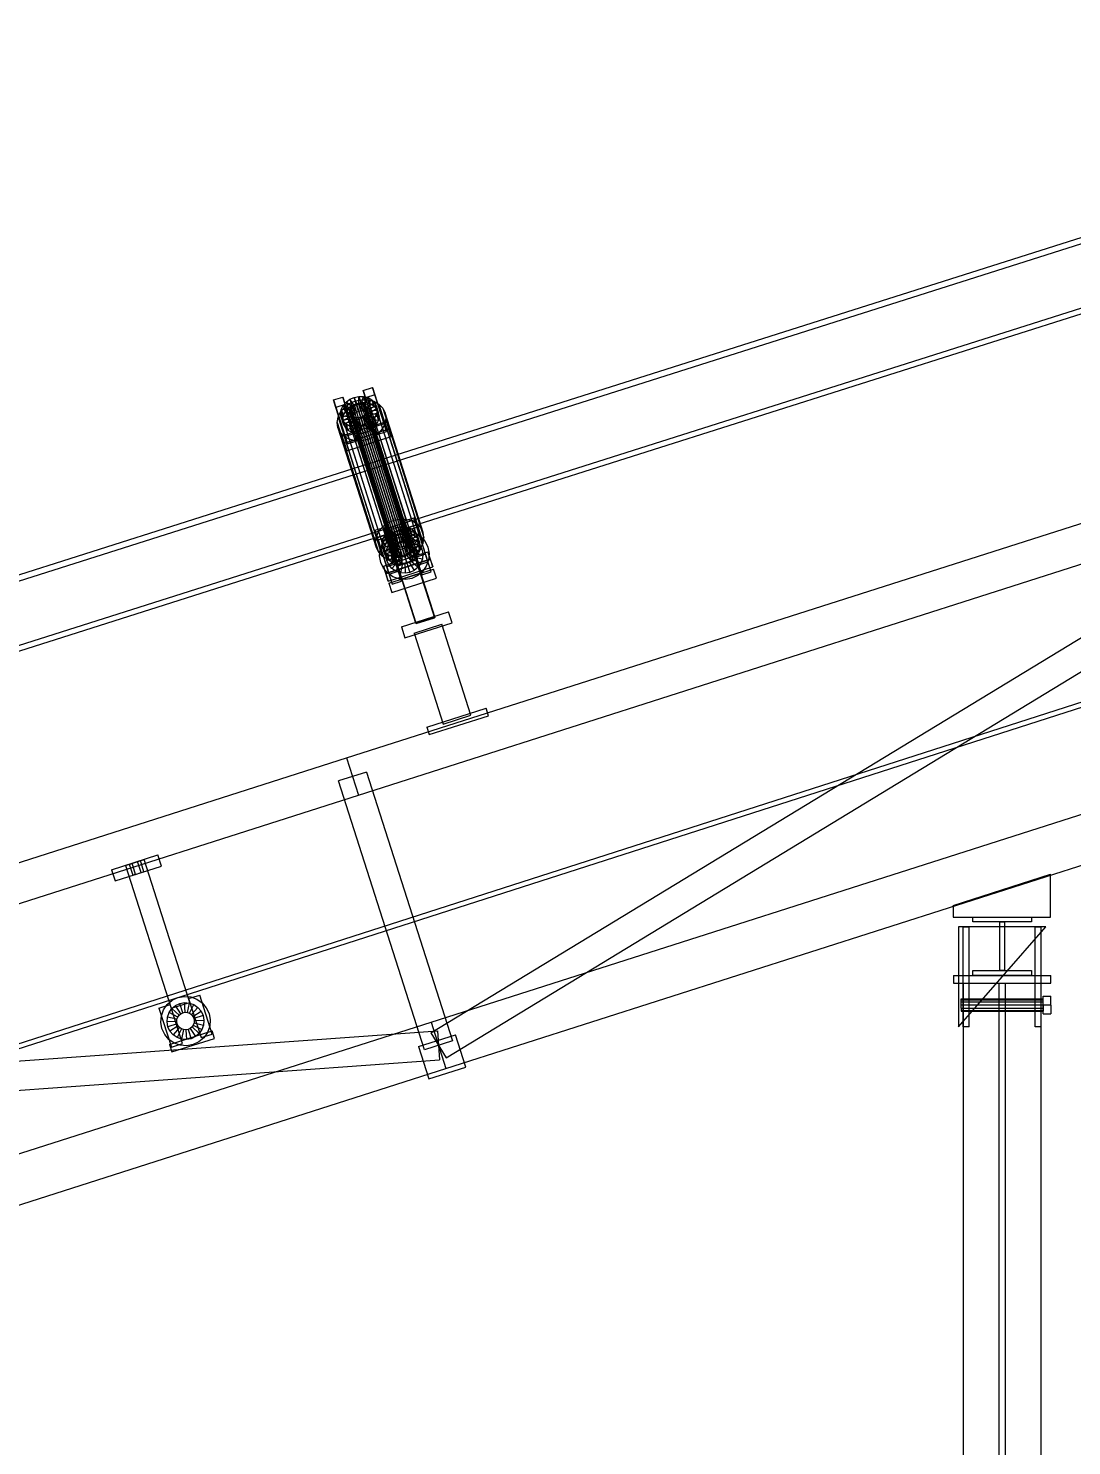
# Model space of a CAD drawing. Header units: millimetres. Extents: x -1970 to 34302, y -65268 to 6837.
# Drawn here: x 4290 to 5362, y 731 to 2188 of the extents above; entities that cross this region are included whole.
import ezdxf

# ---------------------------------------------------------------- set-up
doc = ezdxf.new("R2010")
doc.units = ezdxf.units.MM
doc.layers.add('COTAS_P', color=1, linetype='Continuous', lineweight=0)
doc.layers.add('lateral_C01', color=7, linetype='Continuous', lineweight=0)
doc.dimstyles.new('R19_100', dxfattribs={"dimtxt": 250, "dimasz": 150, "dimexe": 150, "dimexo": 80, "dimgap": 100, "dimtad": 1, "dimtih": 1, "dimtoh": 1, "dimdsep": 46, "dimcen": 0.09, "dimadec": 0, "dimazin": 0, "dimtfac": 1, "dimtdec": 4, "dimtofl": 0, "dimtmove": 0, "dimatfit": 3, "dimfxl": 1, "dimtolj": 1, "dimtzin": 0, "dimarcsym": 0})

# ---------------------------------------------------------------- blocks, each defined once
blk = doc.blocks.new('*D0')
at = {"layer": 'COTAS_P', "color": 0, "lineweight": -2, "transparency": 16777216}
for p, q in [((10965.3, 3566.3), (10670, 4490.2)), ((1814.1, 1503), (10572.8, 4301.7)), ((1920.8, 676.2), (1625.5, 1600.2))]:
    blk.add_line(p, q, dxfattribs=at)
at = {"layer": 'COTAS_P', "color": 0, "transparency": 16777216}
for points in [[(10565.2, 4325.5), (10580.4, 4277.9), (10715.7, 4347.4)], [(1806.5, 1526.8), (1821.7, 1479.1), (1671.2, 1457.3)]]:
    blk.add_solid(points, dxfattribs=at)
at = {"layer": 'Defpoints', "color": 0, "transparency": 16777216}
for p in [(10715.7, 4347.4), (10989.6, 3490.1), (1945.1, 600)]:
    blk.add_point(p, dxfattribs=at)

msp = doc.modelspace()

# ---------------------------------------------------------------- linework, layer by layer
at = {"layer": 'lateral_C01'}
for p, q in [((2005.168, 413.212), (11044.69, 3318.69)), ((2006.698, 408.451), (11046.22, 3313.93)), ((5579.735, 2038.939), (4645.725, 1742.242)), ((4647.542, 1736.524), (5581.551, 2033.22)), ((4666.563, 1676.643), (5600.573, 1973.34)), ((5602.389, 1967.621), (4668.38, 1670.925)), ((4603.429, 1805.869), (4612.955, 1808.913)), ((4612.955, 1808.913), (4615.386, 1801.26)), ((4624.954, 1771.469), (4612.955, 1808.913)), ((4616.193, 1803.717), (4620.084, 1806.592)), ((4620.084, 1806.592), (4624.606, 1808.594)), ((4624.964, 1799.845), (4620.084, 1806.592)), ((4620.084, 1806.592), (4622.168, 1800.032)), ((4624.606, 1808.594), (4629.452, 1809.586)), ((4627.106, 1800.793), (4624.606, 1808.594)), ((4624.606, 1808.594), (4626.69, 1802.034)), ((4629.402, 1801.263), (4629.452, 1809.586)), ((4629.452, 1809.586), (4634.292, 1809.5)), ((4629.452, 1809.586), (4631.536, 1803.026)), ((4631.694, 1801.223), (4634.292, 1809.5)), ((4633.827, 1800.674), (4638.795, 1808.342)), ((4633.911, 1815.609), (4643.436, 1818.653)), ((4636.342, 1807.956), (4633.911, 1815.609)), ((4633.911, 1815.609), (4645.91, 1778.166)), ((4634.292, 1809.5), (4638.795, 1808.342)), ((4634.292, 1809.5), (4636.376, 1802.94)), ((4645.867, 1811), (4636.342, 1807.956)), ((4648.341, 1770.512), (4636.342, 1807.956)), ((4638.795, 1808.342), (4642.655, 1806.192)), ((4638.795, 1808.342), (4640.879, 1801.783)), ((4643.436, 1818.653), (4645.867, 1811)), ((4655.435, 1781.209), (4643.436, 1818.653)), ((4645.867, 1811), (4657.867, 1773.556)), ((4605.86, 1798.216), (4603.429, 1805.869)), ((4603.429, 1805.869), (4615.428, 1768.426)), ((4615.386, 1801.26), (4605.86, 1798.216)), ((4617.859, 1760.772), (4605.86, 1798.216)), ((4608.006, 1788.238), (4610.536, 1793.57)), ((4610.536, 1793.57), (4614.538, 1798.32)), ((4610.536, 1793.57), (4649.608, 1670.572)), ((4610.645, 1792.023), (4611.307, 1796.175)), ((4620.493, 1792.944), (4610.645, 1792.023)), ((4610.645, 1792.023), (4612.729, 1785.463)), ((4611.257, 1787.99), (4610.645, 1792.023)), ((4611.307, 1796.175), (4613.2, 1800.164)), ((4620.807, 1794.911), (4611.307, 1796.175)), ((4611.307, 1796.175), (4613.391, 1789.615)), ((4613.2, 1800.164), (4616.193, 1803.717)), ((4621.703, 1796.8), (4613.2, 1800.164)), ((4613.2, 1800.164), (4615.284, 1793.604)), ((4615.284, 1793.604), (4613.391, 1789.615)), ((4614.538, 1798.32), (4619.739, 1802.164)), ((4614.538, 1798.32), (4653.61, 1675.322)), ((4618.277, 1797.157), (4615.284, 1793.604)), ((4615.284, 1793.604), (4623.787, 1790.24)), ((4615.386, 1801.26), (4627.385, 1763.816)), ((4623.121, 1798.483), (4616.193, 1803.717)), ((4616.193, 1803.717), (4618.277, 1797.157)), ((4616.841, 1437.966), (5759.904, 1803.218)), ((4622.168, 1800.032), (4618.277, 1797.157)), ((4618.277, 1797.157), (4625.205, 1791.923)), ((4619.739, 1802.164), (4625.785, 1804.84)), ((4619.739, 1802.164), (4658.811, 1679.166)), ((4620.146, 1794.037), (4620.459, 1796.004)), ((4620.436, 1792.127), (4620.146, 1794.037)), ((4620.146, 1794.037), (4665.468, 1651.359)), ((4621.31, 1790.403), (4620.436, 1792.127)), ((4620.436, 1792.127), (4665.759, 1649.449)), ((4620.459, 1796.004), (4621.356, 1797.893)), ((4620.459, 1796.004), (4665.782, 1653.326)), ((4620.807, 1794.911), (4620.493, 1792.944)), ((4622.577, 1786.384), (4620.493, 1792.944)), ((4620.493, 1792.944), (4620.783, 1791.033)), ((4621.703, 1796.8), (4620.807, 1794.911)), ((4622.89, 1788.351), (4620.807, 1794.911)), ((4621.356, 1797.893), (4622.774, 1799.576)), ((4621.356, 1797.893), (4666.679, 1655.216)), ((4623.121, 1798.483), (4621.703, 1796.8)), ((4623.787, 1790.24), (4621.703, 1796.8)), ((4626.69, 1802.034), (4622.168, 1800.032)), ((4622.168, 1800.032), (4627.048, 1793.285)), ((4622.774, 1799.576), (4624.617, 1800.939)), ((4622.774, 1799.576), (4668.097, 1656.899)), ((4624.964, 1799.845), (4623.121, 1798.483)), ((4625.205, 1791.923), (4623.121, 1798.483)), ((4623.787, 1790.24), (4625.205, 1791.923)), ((4624.617, 1800.939), (4626.759, 1801.887)), ((4624.617, 1800.939), (4669.939, 1658.261)), ((4627.106, 1800.793), (4624.964, 1799.845)), ((4627.048, 1793.285), (4624.964, 1799.845)), ((4625.205, 1791.923), (4627.048, 1793.285)), ((4625.785, 1804.84), (4632.263, 1806.166)), ((4625.785, 1804.84), (4664.856, 1681.842)), ((4631.536, 1803.026), (4626.69, 1802.034)), ((4626.69, 1802.034), (4629.19, 1794.234)), ((4626.759, 1801.887), (4629.054, 1802.357)), ((4626.759, 1801.887), (4672.082, 1659.209)), ((4627.048, 1793.285), (4629.19, 1794.234)), ((4629.402, 1801.263), (4627.106, 1800.793)), ((4629.19, 1794.234), (4627.106, 1800.793)), ((4629.054, 1802.357), (4631.347, 1802.316)), ((4629.054, 1802.357), (4674.377, 1659.679)), ((4629.19, 1794.234), (4631.485, 1794.703)), ((4631.694, 1801.223), (4629.402, 1801.263)), ((4631.485, 1794.703), (4629.402, 1801.263)), ((4631.347, 1802.316), (4633.48, 1801.767)), ((4631.347, 1802.316), (4676.67, 1659.638)), ((4631.536, 1803.026), (4631.485, 1794.703)), ((4631.485, 1794.703), (4633.778, 1794.663)), ((4636.376, 1802.94), (4631.536, 1803.026)), ((4633.827, 1800.674), (4631.694, 1801.223)), ((4633.778, 1794.663), (4631.694, 1801.223)), ((4632.263, 1806.166), (4638.733, 1806.051)), ((4632.263, 1806.166), (4671.335, 1683.168)), ((4633.48, 1801.767), (4635.308, 1800.749)), ((4633.48, 1801.767), (4678.803, 1659.09)), ((4636.376, 1802.94), (4633.778, 1794.663)), ((4633.778, 1794.663), (4635.911, 1794.114)), ((4635.655, 1799.655), (4633.827, 1800.674)), ((4635.911, 1794.114), (4633.827, 1800.674)), ((4636.662, 1791.839), (4635.244, 1790.156)), ((4635.308, 1800.749), (4636.707, 1799.329)), ((4635.308, 1800.749), (4680.631, 1658.071)), ((4635.655, 1799.655), (4642.655, 1806.192)), ((4637.055, 1798.236), (4635.655, 1799.655)), ((4637.739, 1793.096), (4635.655, 1799.655)), ((4640.879, 1801.783), (4635.911, 1794.114)), ((4635.911, 1794.114), (4637.739, 1793.096)), ((4640.879, 1801.783), (4636.376, 1802.94)), ((4637.558, 1793.728), (4636.662, 1791.839)), ((4636.662, 1791.839), (4681.984, 1649.161)), ((4636.707, 1799.329), (4637.582, 1797.605)), ((4636.707, 1799.329), (4682.03, 1656.651)), ((4637.009, 1790.745), (4637.905, 1792.635)), ((4637.055, 1798.236), (4645.608, 1803.195)), ((4637.929, 1796.512), (4637.055, 1798.236)), ((4639.138, 1791.676), (4637.055, 1798.236)), ((4637.872, 1795.695), (4637.558, 1793.728)), ((4637.558, 1793.728), (4682.881, 1651.05)), ((4637.582, 1797.605), (4637.872, 1795.695)), ((4682.904, 1654.928), (4637.582, 1797.605)), ((4644.739, 1799.632), (4637.739, 1793.096)), ((4637.739, 1793.096), (4639.138, 1791.676)), ((4637.872, 1795.695), (4683.195, 1653.017)), ((4637.905, 1792.635), (4638.219, 1794.602)), ((4637.905, 1792.635), (4647.405, 1791.37)), ((4639.989, 1786.075), (4637.905, 1792.635)), ((4647.454, 1799.556), (4637.929, 1796.512)), ((4637.929, 1796.512), (4640.013, 1789.952)), ((4638.219, 1794.602), (4637.929, 1796.512)), ((4638.219, 1794.602), (4648.067, 1795.523)), ((4640.303, 1788.042), (4638.219, 1794.602)), ((4638.733, 1806.051), (4644.753, 1804.504)), ((4638.733, 1806.051), (4677.804, 1683.053)), ((4647.692, 1796.635), (4639.138, 1791.676)), ((4640.013, 1789.952), (4649.538, 1792.996)), ((4644.739, 1799.632), (4640.879, 1801.783)), ((4642.655, 1806.192), (4645.608, 1803.195)), ((4642.655, 1806.192), (4644.739, 1799.632)), ((4647.692, 1796.635), (4644.739, 1799.632)), ((4644.753, 1804.504), (4649.913, 1801.629)), ((4644.753, 1804.504), (4683.824, 1681.505)), ((4645.608, 1803.195), (4647.454, 1799.556)), ((4645.608, 1803.195), (4647.692, 1796.635)), ((4648.067, 1795.523), (4647.405, 1791.37)), ((4649.538, 1792.996), (4647.454, 1799.556)), ((4647.454, 1799.556), (4648.067, 1795.523)), ((4649.538, 1792.996), (4647.692, 1796.635)), ((4648.067, 1795.523), (4650.151, 1788.963)), ((4650.151, 1788.963), (4649.538, 1792.996)), ((4649.913, 1801.629), (4653.861, 1797.622)), ((4649.913, 1801.629), (4688.984, 1678.63)), ((4653.861, 1797.622), (4656.329, 1792.757)), ((4653.861, 1797.622), (4692.933, 1674.624)), ((4656.329, 1792.757), (4657.148, 1787.366)), ((4695.401, 1669.759), (4656.329, 1792.757)), ((4703.404, 1155.491), (5758.197, 1796.983)), ((4607.121, 1782.687), (4608.006, 1788.238)), ((4607.94, 1777.295), (4607.121, 1782.687)), ((4607.121, 1782.687), (4646.192, 1659.689)), ((4610.407, 1772.43), (4607.94, 1777.295)), ((4607.94, 1777.295), (4647.011, 1654.297)), ((4608.006, 1788.238), (4647.078, 1665.24)), ((4620.783, 1791.033), (4611.257, 1787.99)), ((4611.257, 1787.99), (4613.341, 1781.43)), ((4613.103, 1784.351), (4611.257, 1787.99)), ((4612.071, 1769.073), (4657.793, 1783.683)), ((4613.391, 1789.615), (4612.729, 1785.463)), ((4612.729, 1785.463), (4622.577, 1786.384)), ((4612.729, 1785.463), (4613.341, 1781.43)), ((4621.657, 1789.31), (4613.103, 1784.351)), ((4613.103, 1784.351), (4615.187, 1777.791)), ((4616.057, 1781.354), (4613.103, 1784.351)), ((4613.341, 1781.43), (4622.867, 1784.473)), ((4613.341, 1781.43), (4615.187, 1777.791)), ((4613.391, 1789.615), (4622.89, 1788.351)), ((4615.187, 1777.791), (4623.741, 1782.75)), ((4615.187, 1777.791), (4618.141, 1774.794)), ((4623.056, 1787.89), (4616.057, 1781.354)), ((4616.057, 1781.354), (4618.141, 1774.794)), ((4619.917, 1779.203), (4616.057, 1781.354)), ((4618.141, 1774.794), (4625.14, 1781.33)), ((4624.885, 1786.871), (4619.917, 1779.203)), ((4619.917, 1779.203), (4622.001, 1772.643)), ((4624.42, 1778.045), (4619.917, 1779.203)), ((4622.867, 1784.473), (4620.783, 1791.033)), ((4620.783, 1791.033), (4621.657, 1789.31)), ((4622.709, 1788.983), (4621.31, 1790.403)), ((4621.31, 1790.403), (4666.633, 1647.725)), ((4623.741, 1782.75), (4621.657, 1789.31)), ((4621.657, 1789.31), (4623.056, 1787.89)), ((4622.001, 1772.643), (4626.969, 1780.311)), ((4622.577, 1786.384), (4622.89, 1788.351)), ((4622.867, 1784.473), (4622.577, 1786.384)), ((4624.538, 1787.965), (4622.709, 1788.983)), ((4622.709, 1788.983), (4668.032, 1646.306)), ((4623.741, 1782.75), (4622.867, 1784.473)), ((4622.89, 1788.351), (4623.787, 1790.24)), ((4625.14, 1781.33), (4623.056, 1787.89)), ((4623.056, 1787.89), (4624.885, 1786.871)), ((4625.14, 1781.33), (4623.741, 1782.75)), ((4627.018, 1786.323), (4624.42, 1778.045)), ((4624.42, 1778.045), (4626.504, 1771.486)), ((4629.26, 1777.96), (4624.42, 1778.045)), ((4626.671, 1787.416), (4624.538, 1787.965)), ((4624.538, 1787.965), (4669.86, 1645.287)), ((4626.969, 1780.311), (4624.885, 1786.871)), ((4624.885, 1786.871), (4627.018, 1786.323)), ((4626.969, 1780.311), (4625.14, 1781.33)), ((4626.504, 1771.486), (4629.102, 1779.763)), ((4628.963, 1787.376), (4626.671, 1787.416)), ((4626.671, 1787.416), (4671.993, 1644.738)), ((4629.102, 1779.763), (4626.969, 1780.311)), ((4629.102, 1779.763), (4627.018, 1786.323)), ((4627.018, 1786.323), (4629.31, 1786.282)), ((4631.259, 1787.845), (4628.963, 1787.376)), ((4628.963, 1787.376), (4674.286, 1644.698)), ((4631.394, 1779.722), (4629.102, 1779.763)), ((4629.31, 1786.282), (4629.26, 1777.96)), ((4634.106, 1778.951), (4629.26, 1777.96)), ((4629.26, 1777.96), (4631.343, 1771.4)), ((4629.31, 1786.282), (4631.606, 1786.752)), ((4631.394, 1779.722), (4629.31, 1786.282)), ((4633.401, 1788.794), (4631.259, 1787.845)), ((4631.259, 1787.845), (4676.581, 1645.168)), ((4631.343, 1771.4), (4631.394, 1779.722)), ((4633.69, 1780.192), (4631.394, 1779.722)), ((4631.606, 1786.752), (4633.748, 1787.7)), ((4631.606, 1786.752), (4634.106, 1778.951)), ((4633.69, 1780.192), (4631.606, 1786.752)), ((4635.244, 1790.156), (4633.401, 1788.794)), ((4633.401, 1788.794), (4678.724, 1646.116)), ((4635.832, 1781.14), (4633.69, 1780.192)), ((4636.189, 1772.391), (4633.69, 1780.192)), ((4633.748, 1787.7), (4635.591, 1789.062)), ((4633.748, 1787.7), (4638.628, 1780.953)), ((4635.832, 1781.14), (4633.748, 1787.7)), ((4638.628, 1780.953), (4634.106, 1778.951)), ((4634.106, 1778.951), (4636.189, 1772.391)), ((4635.244, 1790.156), (4680.566, 1647.478)), ((4635.591, 1789.062), (4637.009, 1790.745)), ((4635.591, 1789.062), (4642.519, 1783.829)), ((4637.675, 1782.502), (4635.591, 1789.062)), ((4637.675, 1782.502), (4635.832, 1781.14)), ((4640.712, 1774.393), (4635.832, 1781.14)), ((4637.009, 1790.745), (4645.512, 1787.382)), ((4639.093, 1784.186), (4637.009, 1790.745)), ((4639.093, 1784.186), (4637.675, 1782.502)), ((4644.602, 1777.269), (4637.675, 1782.502)), ((4642.519, 1783.829), (4638.628, 1780.953)), ((4638.628, 1780.953), (4640.712, 1774.393)), ((4639.989, 1786.075), (4639.093, 1784.186)), ((4647.596, 1780.822), (4639.093, 1784.186)), ((4639.138, 1791.676), (4640.013, 1789.952)), ((4640.303, 1788.042), (4639.989, 1786.075)), ((4649.488, 1784.81), (4639.989, 1786.075)), ((4640.013, 1789.952), (4640.303, 1788.042)), ((4650.151, 1788.963), (4640.303, 1788.042)), ((4640.712, 1774.393), (4644.602, 1777.269)), ((4645.512, 1787.382), (4642.519, 1783.829)), ((4642.519, 1783.829), (4644.602, 1777.269)), ((4644.602, 1777.269), (4647.596, 1780.822)), ((4647.405, 1791.37), (4645.512, 1787.382)), ((4645.512, 1787.382), (4647.596, 1780.822)), ((4655.435, 1781.209), (4645.91, 1778.166)), ((4645.91, 1778.166), (4648.341, 1770.512)), ((4647.405, 1791.37), (4649.488, 1784.81)), ((4647.596, 1780.822), (4649.488, 1784.81)), ((4649.488, 1784.81), (4650.151, 1788.963)), ((4656.262, 1781.815), (4653.733, 1776.482)), ((4657.867, 1773.556), (4655.435, 1781.209)), ((4657.148, 1787.366), (4656.262, 1781.815)), ((4656.262, 1781.815), (4695.334, 1658.816)), ((4657.148, 1787.366), (4696.22, 1664.368)), ((4657.793, 1783.683), (4660.224, 1776.029)), ((4660.293, 1775.882), (4657.793, 1783.683)), ((4614.356, 1768.424), (4610.407, 1772.43)), ((4610.407, 1772.43), (4649.479, 1649.432)), ((4614.502, 1761.419), (4612.071, 1769.073)), ((4612.071, 1769.073), (4614.571, 1761.272)), ((4619.516, 1765.549), (4614.356, 1768.424)), ((4614.356, 1768.424), (4653.427, 1645.426)), ((4660.224, 1776.029), (4614.502, 1761.419)), ((4660.293, 1775.882), (4614.571, 1761.272)), ((4624.954, 1771.469), (4615.428, 1768.426)), ((4615.428, 1768.426), (4617.859, 1760.772)), ((4617.002, 1753.619), (4662.724, 1768.229)), ((4617.859, 1760.772), (4627.385, 1763.816)), ((4618.141, 1774.794), (4622.001, 1772.643)), ((4625.536, 1764.001), (4619.516, 1765.549)), ((4619.516, 1765.549), (4658.587, 1642.551)), ((4622.001, 1772.643), (4626.504, 1771.486)), ((4627.385, 1763.816), (4624.954, 1771.469)), ((4632.006, 1763.886), (4625.536, 1764.001)), ((4625.536, 1764.001), (4664.607, 1641.003)), ((4626.504, 1771.486), (4631.343, 1771.4)), ((4626.583, 1769.628), (4645.634, 1775.716)), ((4626.661, 1769.386), (4626.583, 1769.628)), ((4688.258, 1576.628), (4626.583, 1769.628)), ((4645.712, 1775.474), (4626.661, 1769.386)), ((4688.335, 1576.386), (4626.661, 1769.386)), ((4629.017, 1399.864), (5772.079, 1765.116)), ((4631.343, 1771.4), (4636.189, 1772.391)), ((4638.484, 1765.212), (4632.006, 1763.886)), ((4632.006, 1763.886), (4671.077, 1640.888)), ((4636.189, 1772.391), (4640.712, 1774.393)), ((4644.53, 1767.888), (4638.484, 1765.212)), ((4638.484, 1765.212), (4677.555, 1642.214)), ((4649.731, 1771.732), (4644.53, 1767.888)), ((4644.53, 1767.888), (4683.601, 1644.89)), ((4645.634, 1775.716), (4645.712, 1775.474)), ((4707.309, 1582.716), (4645.634, 1775.716)), ((4645.712, 1775.474), (4707.386, 1582.474)), ((4648.341, 1770.512), (4657.867, 1773.556)), ((4653.733, 1776.482), (4649.731, 1771.732)), ((4649.731, 1771.732), (4688.802, 1648.734)), ((4653.733, 1776.482), (4692.804, 1653.484)), ((4660.224, 1776.029), (4662.724, 1768.229)), ((4662.724, 1768.229), (4660.293, 1775.882)), ((4718.992, 1129.859), (5773.785, 1771.351)), ((4617.002, 1753.619), (4614.502, 1761.419)), ((4614.571, 1761.272), (4617.002, 1753.619)), ((4645.725, 1742.242), (3711.715, 1445.546)), ((3713.532, 1439.828), (4647.542, 1736.524)), ((4666.563, 1676.643), (4645.725, 1742.242)), ((4645.725, 1742.242), (4647.542, 1736.524)), ((4647.542, 1736.524), (4668.38, 1670.925)), ((3732.553, 1379.947), (4666.563, 1676.643)), ((4653.61, 1675.322), (4649.608, 1670.572)), ((4658.811, 1679.166), (4653.61, 1675.322)), ((4664.856, 1681.842), (4658.811, 1679.166)), ((4671.335, 1683.168), (4664.856, 1681.842)), ((4667.151, 1674.663), (4671.997, 1675.655)), ((4677.804, 1683.053), (4671.335, 1683.168)), ((4671.946, 1667.332), (4671.997, 1675.655)), ((4671.997, 1675.655), (4676.836, 1675.569)), ((4671.997, 1675.655), (4674.081, 1669.095)), ((4674.238, 1667.291), (4676.836, 1675.569)), ((4676.455, 1681.678), (4685.981, 1684.722)), ((4678.886, 1674.025), (4676.455, 1681.678)), ((4676.455, 1681.678), (4688.454, 1644.234)), ((4676.836, 1675.569), (4681.339, 1674.411)), ((4676.836, 1675.569), (4678.92, 1669.009)), ((4683.824, 1681.505), (4677.804, 1683.053)), ((4688.412, 1677.069), (4678.886, 1674.025)), ((4688.984, 1678.63), (4683.824, 1681.505)), ((4685.981, 1684.722), (4688.412, 1677.069)), ((4697.98, 1647.278), (4685.981, 1684.722)), ((4688.412, 1677.069), (4700.411, 1639.625)), ((4692.933, 1674.624), (4688.984, 1678.63)), ((4668.38, 1670.925), (3734.37, 1374.229)), ((4645.974, 1671.938), (4655.499, 1674.982)), ((4648.405, 1664.285), (4645.974, 1671.938)), ((4645.974, 1671.938), (4657.973, 1634.494)), ((4647.078, 1665.24), (4646.192, 1659.689)), ((4649.608, 1670.572), (4647.078, 1665.24)), ((4657.93, 1667.329), (4648.405, 1664.285)), ((4660.404, 1626.841), (4648.405, 1664.285)), ((4649.107, 1662.247), (4658.632, 1665.291)), ((4649.107, 1662.247), (4663.717, 1616.524)), ((4653.189, 1658.091), (4653.852, 1662.244)), ((4653.536, 1658.372), (4657.318, 1663.818)), ((4653.852, 1662.244), (4655.744, 1666.233)), ((4663.351, 1660.979), (4653.852, 1662.244)), ((4653.852, 1662.244), (4655.936, 1655.684)), ((4655.499, 1674.982), (4657.93, 1667.329)), ((4667.498, 1637.538), (4655.499, 1674.982)), ((4655.744, 1666.233), (4658.738, 1669.786)), ((4664.248, 1662.869), (4655.744, 1666.233)), ((4655.744, 1666.233), (4657.828, 1659.673)), ((4657.318, 1663.818), (4662.381, 1668.1)), ((4660.822, 1663.226), (4657.828, 1659.673)), ((4657.93, 1667.329), (4669.929, 1629.885)), ((4673.242, 1619.568), (4658.632, 1665.291)), ((4658.738, 1669.786), (4662.628, 1672.661)), ((4665.666, 1664.552), (4658.738, 1669.786)), ((4658.738, 1669.786), (4660.822, 1663.226)), ((4664.712, 1666.101), (4660.822, 1663.226)), ((4660.822, 1663.226), (4667.749, 1657.992)), ((4662.053, 1659.512), (4665.84, 1662.715)), ((4662.381, 1668.1), (4668.38, 1670.925)), ((4662.628, 1672.661), (4667.151, 1674.663)), ((4667.508, 1665.914), (4662.628, 1672.661)), ((4662.628, 1672.661), (4664.712, 1666.101)), ((4663.351, 1660.979), (4663.037, 1659.013)), ((4664.248, 1662.869), (4663.351, 1660.979)), ((4665.435, 1654.42), (4663.351, 1660.979)), ((4665.666, 1664.552), (4664.248, 1662.869)), ((4666.331, 1656.309), (4664.248, 1662.869)), ((4669.235, 1668.103), (4664.712, 1666.101)), ((4664.712, 1666.101), (4669.592, 1659.354)), ((4667.508, 1665.914), (4665.666, 1664.552)), ((4667.749, 1657.992), (4665.666, 1664.552)), ((4665.84, 1662.715), (4670.328, 1664.829)), ((4671.246, 1654.302), (4665.84, 1662.715)), ((4669.651, 1666.862), (4667.151, 1674.663)), ((4667.151, 1674.663), (4669.235, 1668.103)), ((4669.651, 1666.862), (4667.508, 1665.914)), ((4669.592, 1659.354), (4667.508, 1665.914)), ((4668.38, 1670.925), (4674.905, 1672.101)), ((4674.081, 1669.095), (4669.235, 1668.103)), ((4669.235, 1668.103), (4671.734, 1660.302)), ((4671.946, 1667.332), (4669.651, 1666.862)), ((4671.734, 1660.302), (4669.651, 1666.862)), ((4670.328, 1664.829), (4675.209, 1665.709)), ((4673.371, 1655.303), (4670.328, 1664.829)), ((4671.734, 1660.302), (4674.03, 1660.772)), ((4674.238, 1667.291), (4671.946, 1667.332)), ((4674.03, 1660.772), (4671.946, 1667.332)), ((4674.081, 1669.095), (4674.03, 1660.772)), ((4674.03, 1660.772), (4676.322, 1660.731)), ((4678.92, 1669.009), (4674.081, 1669.095)), ((4676.372, 1666.743), (4674.238, 1667.291)), ((4676.322, 1660.731), (4674.238, 1667.291)), ((4674.905, 1672.101), (4681.513, 1671.549)), ((4675.684, 1655.72), (4675.209, 1665.709)), ((4675.209, 1665.709), (4680.152, 1665.295)), ((4678.92, 1669.009), (4676.322, 1660.731)), ((4676.322, 1660.731), (4678.455, 1660.183)), ((4676.372, 1666.743), (4681.339, 1674.411)), ((4678.2, 1665.724), (4676.372, 1666.743)), ((4678.455, 1660.183), (4676.372, 1666.743)), ((4678.025, 1655.524), (4680.152, 1665.295)), ((4678.2, 1665.724), (4685.199, 1672.261)), ((4679.599, 1664.305), (4678.2, 1665.724)), ((4680.284, 1659.164), (4678.2, 1665.724)), ((4683.423, 1667.851), (4678.455, 1660.183)), ((4690.886, 1636.581), (4678.886, 1674.025)), ((4683.423, 1667.851), (4678.92, 1669.009)), ((4679.588, 1671.987), (4689.114, 1675.031)), ((4679.588, 1671.987), (4694.198, 1626.264)), ((4679.599, 1664.305), (4688.153, 1669.264)), ((4680.473, 1662.581), (4679.599, 1664.305)), ((4681.683, 1657.745), (4679.599, 1664.305)), ((4680.152, 1665.295), (4684.819, 1663.617)), ((4680.236, 1654.729), (4684.819, 1663.617)), ((4687.283, 1665.701), (4680.284, 1659.164)), ((4680.45, 1658.703), (4680.764, 1660.67)), ((4689.999, 1665.625), (4680.473, 1662.581)), ((4680.473, 1662.581), (4682.557, 1656.021)), ((4680.764, 1660.67), (4680.473, 1662.581)), ((4680.764, 1660.67), (4690.612, 1661.591)), ((4682.847, 1654.111), (4680.764, 1660.67)), ((4681.339, 1674.411), (4685.199, 1672.261)), ((4681.339, 1674.411), (4683.423, 1667.851)), ((4681.513, 1671.549), (4687.752, 1669.305)), ((4690.237, 1662.704), (4681.683, 1657.745)), ((4682.166, 1653.389), (4688.893, 1660.788)), ((4687.283, 1665.701), (4683.423, 1667.851)), ((4684.819, 1663.617), (4688.893, 1660.788)), ((4685.199, 1672.261), (4688.153, 1669.264)), ((4685.199, 1672.261), (4687.283, 1665.701)), ((4690.237, 1662.704), (4687.283, 1665.701)), ((4687.752, 1669.305), (4693.199, 1665.523)), ((4688.153, 1669.264), (4689.999, 1665.625)), ((4688.153, 1669.264), (4690.237, 1662.704)), ((4688.893, 1660.788), (4692.096, 1657)), ((4703.724, 1629.308), (4689.114, 1675.031)), ((4690.612, 1661.591), (4689.949, 1657.439)), ((4692.083, 1659.065), (4689.999, 1665.625)), ((4689.999, 1665.625), (4690.612, 1661.591)), ((4692.083, 1659.065), (4690.237, 1662.704)), ((4690.612, 1661.591), (4692.695, 1655.032)), ((4695.401, 1669.759), (4692.933, 1674.624)), ((4693.199, 1665.523), (4697.48, 1660.46)), ((4695.334, 1658.816), (4696.22, 1664.368)), ((4696.22, 1664.368), (4695.401, 1669.759)), ((4646.192, 1659.689), (4647.011, 1654.297)), ((4647.011, 1654.297), (4649.479, 1649.432)), ((4649.479, 1649.432), (4653.427, 1645.426)), ((4650.739, 1645.524), (4651.292, 1652.132)), ((4651.292, 1652.132), (4653.536, 1658.372)), ((4663.037, 1659.013), (4653.189, 1658.091)), ((4653.189, 1658.091), (4655.273, 1651.532)), ((4653.802, 1654.058), (4653.189, 1658.091)), ((4663.327, 1657.102), (4653.802, 1654.058)), ((4653.802, 1654.058), (4655.886, 1647.498)), ((4655.648, 1650.419), (4653.802, 1654.058)), ((4654.615, 1635.141), (4700.338, 1649.751)), ((4655.936, 1655.684), (4655.273, 1651.532)), ((4655.273, 1651.532), (4665.121, 1652.453)), ((4655.273, 1651.532), (4655.886, 1647.498)), ((4664.202, 1655.378), (4655.648, 1650.419)), ((4655.648, 1650.419), (4657.732, 1643.859)), ((4658.602, 1647.422), (4655.648, 1650.419)), ((4655.886, 1647.498), (4665.411, 1650.542)), ((4655.886, 1647.498), (4657.732, 1643.859)), ((4657.828, 1659.673), (4655.936, 1655.684)), ((4655.936, 1655.684), (4665.435, 1654.42)), ((4657.132, 1645.828), (4657.546, 1650.771)), ((4667.121, 1646.303), (4657.132, 1645.828)), ((4657.546, 1650.771), (4659.224, 1655.438)), ((4667.317, 1648.644), (4657.546, 1650.771)), ((4657.732, 1643.859), (4666.286, 1648.818)), ((4657.828, 1659.673), (4666.331, 1656.309)), ((4665.601, 1653.959), (4658.602, 1647.422)), ((4658.602, 1647.422), (4660.685, 1640.862)), ((4662.461, 1645.272), (4658.602, 1647.422)), ((4659.224, 1655.438), (4662.053, 1659.512)), ((4668.112, 1650.855), (4659.224, 1655.438)), ((4660.685, 1640.862), (4667.685, 1647.399)), ((4669.452, 1652.785), (4662.053, 1659.512)), ((4667.429, 1652.94), (4662.461, 1645.272)), ((4665.121, 1652.453), (4663.037, 1659.013)), ((4663.037, 1659.013), (4663.327, 1657.102)), ((4665.411, 1650.542), (4663.327, 1657.102)), ((4663.327, 1657.102), (4664.202, 1655.378)), ((4666.286, 1648.818), (4664.202, 1655.378)), ((4664.202, 1655.378), (4665.601, 1653.959)), ((4664.545, 1638.712), (4669.513, 1646.38)), ((4665.121, 1652.453), (4665.435, 1654.42)), ((4665.411, 1650.542), (4665.121, 1652.453)), ((4666.286, 1648.818), (4665.411, 1650.542)), ((4665.435, 1654.42), (4666.331, 1656.309)), ((4665.782, 1653.326), (4665.468, 1651.359)), ((4665.468, 1651.359), (4665.759, 1649.449)), ((4667.685, 1647.399), (4665.601, 1653.959)), ((4665.601, 1653.959), (4667.429, 1652.94)), ((4665.759, 1649.449), (4666.633, 1647.725)), ((4666.679, 1655.216), (4665.782, 1653.326)), ((4667.685, 1647.399), (4666.286, 1648.818)), ((4666.331, 1656.309), (4667.749, 1657.992)), ((4666.633, 1647.725), (4668.032, 1646.306)), ((4668.097, 1656.899), (4666.679, 1655.216)), ((4669.562, 1652.392), (4666.965, 1644.114)), ((4667.121, 1646.303), (4667.317, 1648.644)), ((4667.538, 1643.991), (4667.121, 1646.303)), ((4667.317, 1648.644), (4668.112, 1650.855)), ((4669.513, 1646.38), (4667.429, 1652.94)), ((4667.429, 1652.94), (4669.562, 1652.392)), ((4669.513, 1646.38), (4667.685, 1647.399)), ((4667.749, 1657.992), (4669.592, 1659.354)), ((4668.032, 1646.306), (4669.86, 1645.287)), ((4669.939, 1658.261), (4668.097, 1656.899)), ((4668.112, 1650.855), (4669.452, 1652.785)), ((4669.452, 1652.785), (4671.246, 1654.302)), ((4671.646, 1645.832), (4669.513, 1646.38)), ((4671.646, 1645.832), (4669.562, 1652.392)), ((4669.562, 1652.392), (4671.855, 1652.351)), ((4669.592, 1659.354), (4671.734, 1660.302)), ((4672.082, 1659.209), (4669.939, 1658.261)), ((4671.246, 1654.302), (4673.371, 1655.303)), ((4671.855, 1652.351), (4671.804, 1644.028)), ((4671.855, 1652.351), (4674.15, 1652.821)), ((4673.939, 1645.791), (4671.855, 1652.351)), ((4674.377, 1659.679), (4672.082, 1659.209)), ((4673.371, 1655.303), (4675.684, 1655.72)), ((4676.234, 1646.261), (4673.939, 1645.791)), ((4674.15, 1652.821), (4676.292, 1653.769)), ((4674.15, 1652.821), (4676.65, 1645.02)), ((4676.234, 1646.261), (4674.15, 1652.821)), ((4676.67, 1659.638), (4674.377, 1659.679)), ((4675.684, 1655.72), (4678.025, 1655.524)), ((4678.376, 1647.209), (4676.234, 1646.261)), ((4678.734, 1638.46), (4676.234, 1646.261)), ((4676.292, 1653.769), (4678.135, 1655.131)), ((4676.292, 1653.769), (4681.172, 1647.022)), ((4678.376, 1647.209), (4676.292, 1653.769)), ((4676.581, 1645.168), (4678.724, 1646.116)), ((4681.172, 1647.022), (4676.65, 1645.02)), ((4678.803, 1659.09), (4676.67, 1659.638)), ((4678.025, 1655.524), (4680.236, 1654.729)), ((4678.135, 1655.131), (4679.553, 1656.814)), ((4678.135, 1655.131), (4685.063, 1649.897)), ((4680.219, 1648.571), (4678.135, 1655.131)), ((4680.219, 1648.571), (4678.376, 1647.209)), ((4683.256, 1640.462), (4678.376, 1647.209)), ((4678.455, 1660.183), (4680.284, 1659.164)), ((4678.724, 1646.116), (4680.566, 1647.478)), ((4680.631, 1658.071), (4678.803, 1659.09)), ((4679.553, 1656.814), (4680.45, 1658.703)), ((4679.553, 1656.814), (4688.057, 1653.45)), ((4681.637, 1650.254), (4679.553, 1656.814)), ((4681.637, 1650.254), (4680.219, 1648.571)), ((4687.147, 1643.337), (4680.219, 1648.571)), ((4680.236, 1654.729), (4682.166, 1653.389)), ((4680.284, 1659.164), (4681.683, 1657.745)), ((4680.45, 1658.703), (4689.949, 1657.439)), ((4682.534, 1652.144), (4680.45, 1658.703)), ((4680.566, 1647.478), (4681.984, 1649.161)), ((4682.03, 1656.651), (4680.631, 1658.071)), ((4685.063, 1649.897), (4681.172, 1647.022)), ((4681.172, 1647.022), (4683.256, 1640.462)), ((4682.534, 1652.144), (4681.637, 1650.254)), ((4690.14, 1646.891), (4681.637, 1650.254)), ((4681.683, 1657.745), (4682.557, 1656.021)), ((4681.984, 1649.161), (4682.881, 1651.05)), ((4682.904, 1654.928), (4682.03, 1656.651)), ((4682.166, 1653.389), (4683.683, 1651.595)), ((4682.847, 1654.111), (4682.534, 1652.144)), ((4692.033, 1650.879), (4682.534, 1652.144)), ((4682.557, 1656.021), (4692.083, 1659.065)), ((4682.557, 1656.021), (4682.847, 1654.111)), ((4692.695, 1655.032), (4682.847, 1654.111)), ((4682.881, 1651.05), (4683.195, 1653.017)), ((4683.195, 1653.017), (4682.904, 1654.928)), ((4683.601, 1644.89), (4688.802, 1648.734)), ((4683.683, 1651.595), (4692.096, 1657)), ((4683.683, 1651.595), (4684.684, 1649.469)), ((4694.209, 1652.513), (4684.684, 1649.469)), ((4684.684, 1649.469), (4685.101, 1647.157)), ((4685.101, 1647.157), (4684.905, 1644.816)), ((4688.057, 1653.45), (4685.063, 1649.897)), ((4685.063, 1649.897), (4687.147, 1643.337)), ((4685.101, 1647.157), (4695.089, 1647.632)), ((4687.147, 1643.337), (4690.14, 1646.891)), ((4689.949, 1657.439), (4688.057, 1653.45)), ((4688.057, 1653.45), (4690.14, 1646.891)), ((4697.98, 1647.278), (4688.454, 1644.234)), ((4688.802, 1648.734), (4692.804, 1653.484)), ((4689.949, 1657.439), (4692.033, 1650.879)), ((4690.14, 1646.891), (4692.033, 1650.879)), ((4692.033, 1650.879), (4692.695, 1655.032)), ((4692.695, 1655.032), (4692.083, 1659.065)), ((4692.096, 1657), (4694.209, 1652.513)), ((4692.804, 1653.484), (4695.334, 1658.816)), ((4694.209, 1652.513), (4695.089, 1647.632)), ((4695.089, 1647.632), (4694.676, 1642.689)), ((4697.48, 1660.46), (4700.306, 1654.461)), ((4700.411, 1639.625), (4697.98, 1647.278)), ((4700.306, 1654.461), (4701.482, 1647.936)), ((4700.338, 1649.751), (4702.769, 1642.098)), ((4702.837, 1641.951), (4700.338, 1649.751)), ((4701.482, 1647.936), (4700.93, 1641.328)), ((4651.916, 1638.999), (4650.739, 1645.524)), ((4654.741, 1633), (4651.916, 1638.999)), ((4653.427, 1645.426), (4658.587, 1642.551)), ((4657.046, 1627.488), (4654.615, 1635.141)), ((4654.615, 1635.141), (4657.115, 1627.341)), ((4659.023, 1627.937), (4654.741, 1633)), ((4702.769, 1642.098), (4657.046, 1627.488)), ((4702.837, 1641.951), (4657.115, 1627.341)), ((4658.012, 1640.947), (4657.132, 1645.828)), ((4657.732, 1643.859), (4660.685, 1640.862)), ((4667.498, 1637.538), (4657.973, 1634.494)), ((4657.973, 1634.494), (4660.404, 1626.841)), ((4667.538, 1643.991), (4658.012, 1640.947)), ((4660.126, 1636.46), (4658.012, 1640.947)), ((4658.587, 1642.551), (4664.607, 1641.003)), ((4659.546, 1619.687), (4705.269, 1634.297)), ((4668.539, 1641.865), (4660.126, 1636.46)), ((4663.329, 1632.672), (4660.126, 1636.46)), ((4660.25, 1617.516), (4705.973, 1632.126)), ((4660.685, 1640.862), (4664.545, 1638.712)), ((4662.461, 1645.272), (4664.545, 1638.712)), ((4666.965, 1644.114), (4662.461, 1645.272)), ((4670.056, 1640.071), (4663.329, 1632.672)), ((4667.403, 1629.843), (4663.329, 1632.672)), ((4664.545, 1638.712), (4669.048, 1637.554)), ((4664.607, 1641.003), (4671.077, 1640.888)), ((4666.965, 1644.114), (4669.048, 1637.554)), ((4671.804, 1644.028), (4666.965, 1644.114)), ((4671.986, 1638.731), (4667.403, 1629.843)), ((4669.929, 1629.885), (4667.498, 1637.538)), ((4668.539, 1641.865), (4667.538, 1643.991)), ((4670.056, 1640.071), (4668.539, 1641.865)), ((4669.04, 1635.971), (4688.091, 1642.06)), ((4669.293, 1635.18), (4669.04, 1635.971)), ((4687.942, 1576.829), (4669.04, 1635.971)), ((4669.048, 1637.554), (4671.646, 1645.832)), ((4669.048, 1637.554), (4673.888, 1637.468)), ((4688.344, 1641.268), (4669.293, 1635.18)), ((4688.195, 1576.038), (4669.293, 1635.18)), ((4669.86, 1645.287), (4671.993, 1644.738)), ((4671.986, 1638.731), (4670.056, 1640.071)), ((4671.077, 1640.888), (4677.555, 1642.214)), ((4673.939, 1645.791), (4671.646, 1645.832)), ((4676.65, 1645.02), (4671.804, 1644.028)), ((4671.804, 1644.028), (4673.888, 1637.468)), ((4674.197, 1637.936), (4671.986, 1638.731)), ((4671.993, 1644.738), (4674.286, 1644.698)), ((4674.197, 1637.936), (4672.07, 1628.165)), ((4673.888, 1637.468), (4673.939, 1645.791)), ((4673.888, 1637.468), (4678.734, 1638.46)), ((4676.538, 1637.74), (4674.197, 1637.936)), ((4674.286, 1644.698), (4676.581, 1645.168)), ((4678.85, 1638.157), (4676.538, 1637.74)), ((4676.538, 1637.74), (4677.013, 1627.751)), ((4676.65, 1645.02), (4678.734, 1638.46)), ((4677.555, 1642.214), (4683.601, 1644.89)), ((4678.734, 1638.46), (4683.256, 1640.462)), ((4680.976, 1639.158), (4678.85, 1638.157)), ((4678.85, 1638.157), (4681.894, 1628.632)), ((4682.77, 1640.675), (4680.976, 1639.158)), ((4680.976, 1639.158), (4686.381, 1630.745)), ((4684.11, 1642.605), (4682.77, 1640.675)), ((4682.77, 1640.675), (4690.168, 1633.948)), ((4683.256, 1640.462), (4687.147, 1643.337)), ((4684.905, 1644.816), (4684.11, 1642.605)), ((4684.11, 1642.605), (4692.998, 1638.022)), ((4684.905, 1644.816), (4694.676, 1642.689)), ((4690.168, 1633.948), (4686.381, 1630.745)), ((4688.091, 1642.06), (4688.344, 1641.268)), ((4706.993, 1582.918), (4688.091, 1642.06)), ((4688.344, 1641.268), (4707.245, 1582.127)), ((4688.454, 1644.234), (4690.886, 1636.581)), ((4692.998, 1638.022), (4690.168, 1633.948)), ((4690.886, 1636.581), (4700.411, 1639.625)), ((4694.676, 1642.689), (4692.998, 1638.022)), ((4698.686, 1635.089), (4694.904, 1629.642)), ((4700.93, 1641.328), (4698.686, 1635.089)), ((4702.769, 1642.098), (4705.269, 1634.297)), ((4705.269, 1634.297), (4702.837, 1641.951)), ((4709.016, 1622.601), (4705.973, 1632.126)), ((4659.546, 1619.687), (4657.046, 1627.488)), ((4657.115, 1627.341), (4659.546, 1619.687)), ((4664.469, 1624.155), (4659.023, 1627.937)), ((4660.25, 1617.516), (4663.294, 1607.991)), ((4660.404, 1626.841), (4669.929, 1629.885)), ((4663.294, 1607.991), (4709.016, 1622.601)), ((4663.717, 1616.524), (4673.242, 1619.568)), ((4670.709, 1621.911), (4664.469, 1624.155)), ((4672.07, 1628.165), (4667.403, 1629.843)), ((4677.316, 1621.359), (4670.709, 1621.911)), ((4677.013, 1627.751), (4672.07, 1628.165)), ((4692.637, 1627.865), (4673.586, 1621.778)), ((4688.074, 1576.436), (4673.586, 1621.778)), ((4681.894, 1628.632), (4677.013, 1627.751)), ((4683.842, 1622.535), (4677.316, 1621.359)), ((4686.381, 1630.745), (4681.894, 1628.632)), ((4689.841, 1625.361), (4683.842, 1622.535)), ((4694.904, 1629.642), (4689.841, 1625.361)), ((4692.637, 1627.865), (4707.125, 1582.524)), ((4694.198, 1626.264), (4703.724, 1629.308)), ((4673.101, 1572.701), (4721.49, 1588.164)), ((4725.143, 1576.733), (4721.49, 1588.164)), ((4676.753, 1561.271), (4725.143, 1576.733)), ((4686.051, 1566.341), (4714.627, 1575.473)), ((4706.993, 1582.918), (4687.942, 1576.829)), ((4687.942, 1576.829), (4688.195, 1576.038)), ((4707.125, 1582.524), (4688.074, 1576.436)), ((4688.195, 1576.038), (4707.245, 1582.127)), ((4707.309, 1582.716), (4688.258, 1576.628)), ((4688.258, 1576.628), (4688.335, 1576.386)), ((4688.335, 1576.386), (4707.386, 1582.474)), ((4707.245, 1582.127), (4706.993, 1582.918)), ((4707.386, 1582.474), (4707.309, 1582.716)), ((4744.523, 1481.915), (4714.627, 1575.473)), ((4673.101, 1572.701), (4676.753, 1561.271)), ((4686.051, 1566.341), (4715.946, 1472.783)), ((4703.589, 1166.489), (5846.651, 1531.741)), ((4699.144, 1469.514), (4760.107, 1488.994)), ((4762.542, 1481.374), (4760.107, 1488.994)), ((4701.579, 1461.894), (4762.542, 1481.374)), ((4715.946, 1472.783), (4744.523, 1481.915)), ((4718.808, 1118.861), (5861.87, 1484.113)), ((4699.144, 1469.514), (4701.579, 1461.894)), ((3473.779, 1072.714), (4616.841, 1437.966)), ((4616.841, 1437.966), (4629.017, 1399.864)), ((4637.217, 1423.481), (4608.641, 1414.349)), ((4696.91, 1138.109), (4608.641, 1414.349)), ((4637.217, 1423.481), (4725.486, 1147.241)), ((3485.954, 1034.612), (4629.017, 1399.864)), ((4375.373, 1323.014), (4423, 1338.233)), ((4379.025, 1311.584), (4426.653, 1326.803)), ((4389.661, 1327.58), (4408.712, 1333.668)), ((4389.661, 1327.58), (4436.606, 1180.666)), ((4393.471, 1328.798), (4396.329, 1329.711)), ((4393.471, 1328.798), (4397.124, 1317.367)), ((4396.329, 1329.711), (4402.044, 1331.537)), ((4399.981, 1318.28), (4396.329, 1329.711)), ((4402.044, 1331.537), (4404.902, 1332.45)), ((4405.697, 1320.106), (4402.044, 1331.537)), ((4408.554, 1321.02), (4404.902, 1332.45)), ((4455.657, 1186.753), (4408.712, 1333.668)), ((4426.653, 1326.803), (4423, 1338.233)), ((4375.373, 1323.014), (4379.025, 1311.584)), ((4399.981, 1318.28), (4397.124, 1317.367)), ((4399.981, 1318.28), (4405.697, 1320.106)), ((4405.697, 1320.106), (4408.554, 1321.02)), ((5240.034, 1286.463), (5340.034, 1318.417)), ((5340.034, 1274.463), (5340.034, 1318.417)), ((5240.034, 1286.463), (5240.034, 1274.463)), ((5240.034, 1274.463), (5340.034, 1274.463)), ((5260.339, 1269.463), (5260.339, 1274.463)), ((5260.339, 1274.463), (5320.339, 1274.463)), ((5320.339, 1269.463), (5260.339, 1269.463)), ((5287.839, 1219.463), (5287.839, 1269.463)), ((5287.839, 1269.463), (5292.839, 1269.463)), ((5292.839, 1269.463), (5292.839, 1219.463)), ((5320.339, 1274.463), (5320.339, 1269.463)), ((5245.339, 1161.463), (5335.339, 1264.463)), ((5335.339, 1264.463), (5245.339, 1264.463)), ((5245.339, 1264.463), (5245.339, 1161.463)), ((5250.339, 1161.463), (5250.339, 1264.463)), ((5250.339, 1264.463), (5256.339, 1264.463)), ((5256.339, 1161.463), (5256.339, 1264.463)), ((5324.339, 1161.463), (5324.339, 1264.463)), ((5324.339, 1264.463), (5330.339, 1264.463)), ((5330.339, 1161.463), (5330.339, 1264.463)), ((5240.339, 1214.463), (5340.339, 1214.463)), ((5240.339, 1214.463), (5240.339, 1206.463)), ((5260.339, 1214.463), (5260.339, 1219.463)), ((5260.339, 1219.463), (5320.339, 1219.463)), ((5320.339, 1214.463), (5260.339, 1214.463)), ((5292.839, 1219.463), (5287.839, 1219.463)), ((5320.339, 1219.463), (5320.339, 1214.463)), ((5340.339, 1206.463), (5340.339, 1214.463)), ((5240.339, 1206.463), (5340.339, 1206.463)), ((5250.339, 1206.463), (5330.339, 1206.463)), ((5250.339, 1206.463), (5250.339, 25)), ((5286.839, 1206.463), (5293.839, 1206.463)), ((5286.839, 1206.463), (5286.839, 25)), ((5293.839, 25), (5293.839, 1206.463)), ((5330.339, 25), (5330.339, 1206.463)), ((4423.958, 1180.823), (4435.388, 1184.476)), ((4423.958, 1180.823), (4436.742, 1140.816)), ((4428.731, 1179.158), (4432.513, 1184.604)), ((4432.513, 1184.604), (4437.576, 1188.885)), ((4434.419, 1176.224), (4437.248, 1180.298)), ((4448.172, 1144.469), (4435.388, 1184.476)), ((4436.606, 1180.666), (4455.657, 1186.753)), ((4437.248, 1180.298), (4441.035, 1183.501)), ((4444.647, 1173.571), (4437.248, 1180.298)), ((4437.576, 1188.885), (4443.575, 1191.711)), ((4441.035, 1183.501), (4445.523, 1185.615)), ((4446.441, 1175.088), (4441.035, 1183.501)), ((4443.575, 1191.711), (4450.1, 1192.887)), ((4445.523, 1185.615), (4450.404, 1186.495)), ((4448.566, 1176.089), (4445.523, 1185.615)), ((4450.1, 1192.887), (4456.708, 1192.335)), ((4450.879, 1176.506), (4450.404, 1186.495)), ((4450.404, 1186.495), (4455.347, 1186.081)), ((4453.22, 1176.31), (4455.347, 1186.081)), ((4454.439, 1190.563), (4465.87, 1194.216)), ((4454.439, 1190.563), (4467.223, 1150.556)), ((4455.347, 1186.081), (4460.014, 1184.403)), ((4455.431, 1175.515), (4460.014, 1184.403)), ((4456.708, 1192.335), (4462.947, 1190.091)), ((4457.36, 1174.175), (4464.088, 1181.574)), ((4460.014, 1184.403), (4464.088, 1181.574)), ((4462.947, 1190.091), (4468.394, 1186.309)), ((4464.088, 1181.574), (4467.291, 1177.786)), ((4478.654, 1154.209), (4465.87, 1194.216)), ((4468.394, 1186.309), (4472.675, 1181.246)), ((4472.675, 1181.246), (4475.501, 1175.247)), ((5248.339, 1189.505), (5248.339, 1190.363)), ((5248.339, 1190.363), (5332.339, 1190.363)), ((5248.339, 1187.163), (5248.339, 1189.505)), ((5248.339, 1189.505), (5332.339, 1189.505)), ((5248.339, 1183.963), (5248.339, 1187.163)), ((5248.339, 1187.163), (5332.339, 1187.163)), ((5248.339, 1180.763), (5248.339, 1183.963)), ((5332.339, 1183.963), (5248.339, 1183.963)), ((5248.339, 1180.763), (5248.339, 1178.42)), ((5248.339, 1180.763), (5332.339, 1180.763)), ((5332.339, 1183.963), (5332.339, 1192.97)), ((5332.339, 1192.97), (5340.339, 1192.97)), ((5332.339, 1189.505), (5332.339, 1190.363)), ((5332.339, 1187.163), (5332.339, 1189.505)), ((5332.339, 1183.963), (5332.339, 1187.163)), ((5332.339, 1183.963), (5332.339, 1180.763)), ((5332.339, 1174.956), (5332.339, 1183.963)), ((5340.339, 1183.963), (5332.339, 1183.963)), ((5332.339, 1180.763), (5332.339, 1178.42)), ((5340.339, 1183.963), (5340.339, 1192.97)), ((5340.339, 1183.963), (5340.339, 1174.956)), ((3560.527, 801.237), (4703.589, 1166.489)), ((4425.934, 1166.31), (4426.487, 1172.918)), ((4427.111, 1159.785), (4425.934, 1166.31)), ((4426.487, 1172.918), (4428.731, 1179.158)), ((4432.327, 1166.614), (4432.74, 1171.557)), ((4442.316, 1167.089), (4432.327, 1166.614)), ((4433.207, 1161.733), (4432.327, 1166.614)), ((4432.74, 1171.557), (4434.419, 1176.224)), ((4442.512, 1169.43), (4432.74, 1171.557)), ((4443.307, 1171.641), (4434.419, 1176.224)), ((4442.316, 1167.089), (4442.512, 1169.43)), ((4442.733, 1164.777), (4442.316, 1167.089)), ((4442.512, 1169.43), (4443.307, 1171.641)), ((4443.307, 1171.641), (4444.647, 1173.571)), ((4444.647, 1173.571), (4446.441, 1175.088)), ((4446.441, 1175.088), (4448.566, 1176.089)), ((4448.566, 1176.089), (4450.879, 1176.506)), ((4450.879, 1176.506), (4453.22, 1176.31)), ((4453.22, 1176.31), (4455.431, 1175.515)), ((4455.431, 1175.515), (4457.36, 1174.175)), ((4457.36, 1174.175), (4458.878, 1172.381)), ((4458.878, 1172.381), (4467.291, 1177.786)), ((4458.878, 1172.381), (4459.879, 1170.255)), ((4460.1, 1165.602), (4459.305, 1163.391)), ((4469.404, 1173.299), (4459.879, 1170.255)), ((4459.879, 1170.255), (4460.296, 1167.943)), ((4460.296, 1167.943), (4460.1, 1165.602)), ((4460.1, 1165.602), (4469.871, 1163.475)), ((4460.296, 1167.943), (4470.284, 1168.418)), ((4467.291, 1177.786), (4469.404, 1173.299)), ((4469.404, 1173.299), (4470.284, 1168.418)), ((4470.284, 1168.418), (4469.871, 1163.475)), ((4475.501, 1175.247), (4476.677, 1168.722)), ((4476.677, 1168.722), (4476.125, 1162.114)), ((4703.589, 1166.489), (4718.808, 1118.861)), ((5248.339, 1178.42), (5248.339, 1177.563)), ((5248.339, 1178.42), (5332.339, 1178.42)), ((5248.339, 1177.563), (5332.339, 1177.563)), ((5332.339, 1178.42), (5332.339, 1177.563)), ((5332.339, 1174.956), (5340.339, 1174.956)), ((3478.785, 1068.624), (4710.117, 1157.636)), ((4429.936, 1153.786), (4427.111, 1159.785)), ((4434.218, 1148.723), (4429.936, 1153.786)), ((4442.733, 1164.777), (4433.207, 1161.733)), ((4435.321, 1157.246), (4433.207, 1161.733)), ((4434.876, 1143.369), (4478.693, 1157.371)), ((4443.734, 1162.651), (4435.321, 1157.246)), ((4438.524, 1153.458), (4435.321, 1157.246)), ((4445.251, 1160.857), (4438.524, 1153.458)), ((4442.598, 1150.629), (4438.524, 1153.458)), ((4447.181, 1159.517), (4442.598, 1150.629)), ((4443.734, 1162.651), (4442.733, 1164.777)), ((4445.251, 1160.857), (4443.734, 1162.651)), ((4447.181, 1159.517), (4445.251, 1160.857)), ((4449.392, 1158.722), (4447.181, 1159.517)), ((4449.392, 1158.722), (4447.265, 1148.951)), ((4451.733, 1158.526), (4449.392, 1158.722)), ((4454.045, 1158.943), (4451.733, 1158.526)), ((4451.733, 1158.526), (4452.208, 1148.537)), ((4456.171, 1159.944), (4454.045, 1158.943)), ((4454.045, 1158.943), (4457.089, 1149.418)), ((4457.965, 1161.461), (4456.171, 1159.944)), ((4456.171, 1159.944), (4461.576, 1151.531)), ((4461.576, 1151.531), (4457.089, 1149.418)), ((4459.305, 1163.391), (4457.965, 1161.461)), ((4457.965, 1161.461), (4465.363, 1154.734)), ((4459.305, 1163.391), (4468.193, 1158.808)), ((4465.363, 1154.734), (4461.576, 1151.531)), ((4468.193, 1158.808), (4465.363, 1154.734)), ((4467.223, 1150.556), (4478.654, 1154.209)), ((4469.871, 1163.475), (4468.193, 1158.808)), ((4473.881, 1155.874), (4470.099, 1150.428)), ((4476.125, 1162.114), (4473.881, 1155.874)), ((4481.128, 1149.75), (4478.693, 1157.371)), ((4690.625, 1141.35), (4728.727, 1153.525)), ((4703.404, 1155.491), (4718.992, 1129.859)), ((4710.117, 1157.636), (4712.28, 1127.714)), ((4739.381, 1120.186), (4728.727, 1153.525)), ((5256.339, 1161.463), (5250.339, 1161.463)), ((5330.339, 1161.463), (5324.339, 1161.463)), ((4439.664, 1144.941), (4434.218, 1148.723)), ((4434.876, 1143.369), (4437.311, 1135.749)), ((4436.742, 1140.816), (4448.172, 1144.469)), ((4437.311, 1135.749), (4481.128, 1149.75)), ((4445.904, 1142.697), (4439.664, 1144.941)), ((4447.265, 1148.951), (4442.598, 1150.629)), ((4452.511, 1142.145), (4445.904, 1142.697)), ((4452.208, 1148.537), (4447.265, 1148.951)), ((4457.089, 1149.418), (4452.208, 1148.537)), ((4459.037, 1143.321), (4452.511, 1142.145)), ((4465.036, 1146.147), (4459.037, 1143.321)), ((4470.099, 1150.428), (4465.036, 1146.147)), ((4690.625, 1141.35), (4701.278, 1108.011)), ((4725.486, 1147.241), (4696.91, 1138.109)), ((3480.948, 1038.702), (4712.28, 1127.714)), ((3575.745, 753.609), (4718.808, 1118.861)), ((4701.278, 1108.011), (4739.381, 1120.186))]:
    msp.add_line(p, q, dxfattribs=at)

# ---------------------------------------------------------------- dimensions: what is measured, and where the dimension line sits
at = {"layer": 'COTAS_P'}
dim = msp.add_aligned_dim(p1=(1945.131, 600), p2=(10989.61, 3490.056), distance=900, text='<> P', dimstyle='R19_100', dxfattribs=at)
dim.commit()
dim.dimension.update_dxf_attribs({"geometry": '*D0', "text_midpoint": (6193.431, 2902.324)})

doc.saveas('drawing.dxf')
